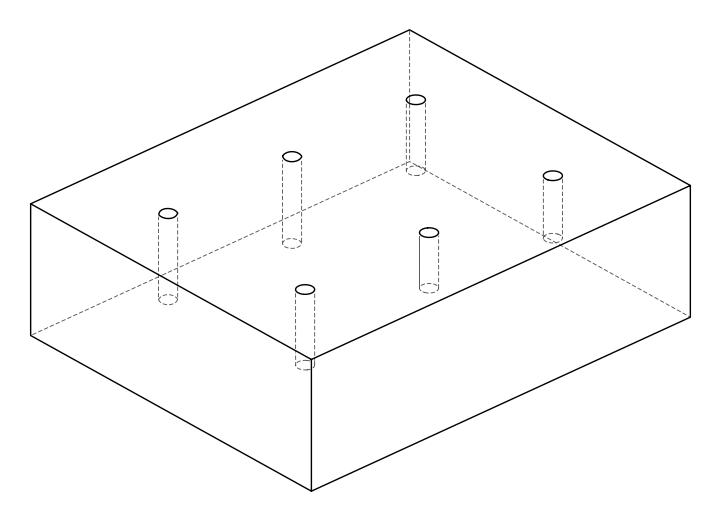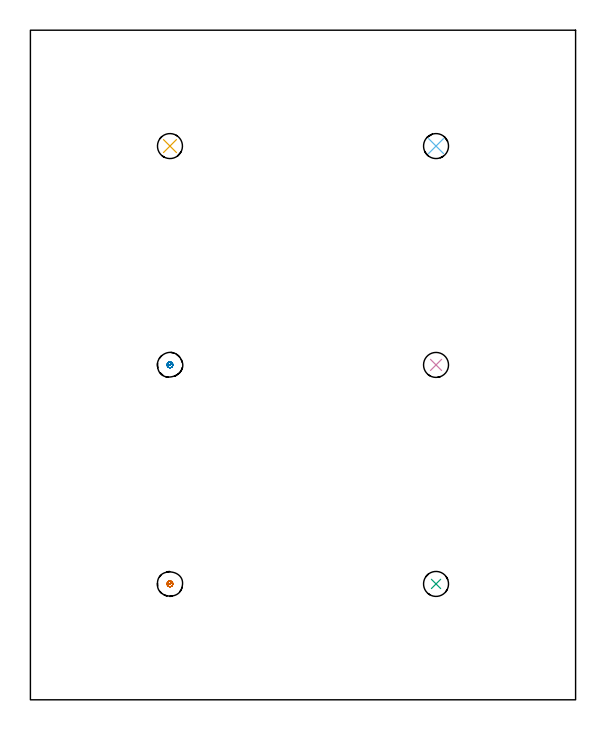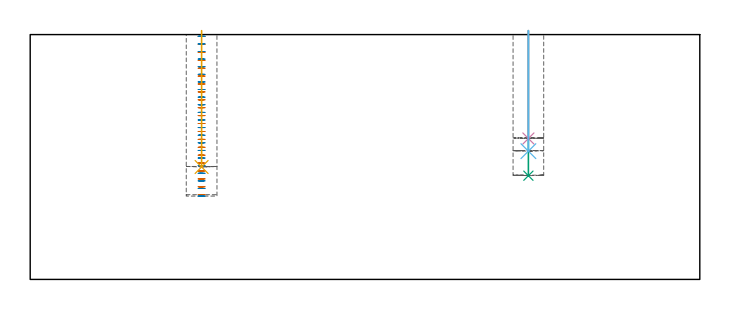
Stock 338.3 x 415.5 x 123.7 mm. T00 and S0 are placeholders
(PLAN: 6 operations, 1 tool changes, 4 min)
(1 MILL_BLIND_HOLE_FROM_SOLID_MATERIAL | STEP1POCKET | NXT0201_011 | Spiral | 1.42 min | 15262 mm3)
(2 MILL_BLIND_HOLE_FROM_SOLID_MATERIAL_1 | STEP1POCKET_2 | NXT0201_011 | Spiral | 1.49 min | 15395 mm3)
(3 INDEXABLE_INSERT_DRILL_BLIND_HOLE_FROM_SOLID | STEP1POCKET_1 | NXT0302_002 | 0.29 min | 13391 mm3)
(4 INDEXABLE_INSERT_DRILL_BLIND_HOLE_FROM_SOLID_1 | STEP1POCKET_3 | NXT0302_002 | 0.22 min | 9846 mm3)
(5 INDEXABLE_INSERT_DRILL_BLIND_HOLE_FROM_SOLID_2 | STEP1POCKET_4 | NXT0302_002 | 0.28 min | 12566 mm3)
(6 INDEXABLE_INSERT_DRILL_BLIND_HOLE_FROM_SOLID_3 | STEP1POCKET_5 | NXT0302_002 | 0.25 min | 11051 mm3)
(TOOL NXT0201_011 | ENDMILL 12mm [2P460-1200-NA 1630] | D12 FL38 Z6)
(TOOL NXT0302_002 | Index. Insert Drill 15.5mm [880-D1550L20-05] | D15.5 PA176 FL78 Z2)
(OP 1 MILL_BLIND_HOLE_FROM_SOLID_MATERIAL)
G17 G21 G94 G90
T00 M6
G54
G17 G0 G90 X86.6 Y71.9 S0 M3
G43 Z133.7 H1
Z122.705
G94 G3 X87.36 Y72.89 R0.787 F250.
X86.147 Y73.59 R0.99
X84.91 Y71.447 R1.75
X86.147 Y73.59 R-1.75
X85.528 Y72.519 R0.875
X86.6 Y71.9 R0.875
G0 Z118.71
G3 X87.36 Y72.89 R0.787
X86.147 Y73.59 R0.99
X84.91 Y71.447 R1.75
X86.147 Y73.59 R-1.75
X85.528 Y72.519 R0.875
X86.6 Y71.9 R0.875
G0 Z114.714
G3 X87.36 Y72.89 R0.787
X86.147 Y73.59 R0.99
X84.91 Y71.447 R1.75
X86.147 Y73.59 R-1.75
X85.528 Y72.519 R0.875
X86.6 Y71.9 R0.875
G0 Z110.719
G3 X87.36 Y72.89 R0.787
X86.147 Y73.59 R0.99
X84.91 Y71.447 R1.75
X86.147 Y73.59 R-1.75
X85.528 Y72.519 R0.875
X86.6 Y71.9 R0.875
G0 Z106.724
G3 X87.36 Y72.89 R0.787
X86.147 Y73.59 R0.99
X84.91 Y71.447 R1.75
X86.147 Y73.59 R-1.75
X85.528 Y72.519 R0.875
X86.6 Y71.9 R0.875
G0 Z102.729
G3 X87.36 Y72.89 R0.787
X86.147 Y73.59 R0.99
X84.91 Y71.447 R1.75
X86.147 Y73.59 R-1.75
X85.528 Y72.519 R0.875
X86.6 Y71.9 R0.875
G0 Z98.733
G3 X87.36 Y72.89 R0.787
X86.147 Y73.59 R0.99
X84.91 Y71.447 R1.75
X86.147 Y73.59 R-1.75
X85.528 Y72.519 R0.875
X86.6 Y71.9 R0.875
G0 Z94.738
G3 X87.36 Y72.89 R0.787
X86.147 Y73.59 R0.99
X84.91 Y71.447 R1.75
X86.147 Y73.59 R-1.75
X85.528 Y72.519 R0.875
X86.6 Y71.9 R0.875
G0 Z90.743
G3 X87.36 Y72.89 R0.787
X86.147 Y73.59 R0.99
X84.91 Y71.447 R1.75
X86.147 Y73.59 R-1.75
X85.528 Y72.519 R0.875
X86.6 Y71.9 R0.875
G0 Z86.748
G3 X87.36 Y72.89 R0.787
X86.147 Y73.59 R0.99
X84.91 Y71.447 R1.75
X86.147 Y73.59 R-1.75
X85.528 Y72.519 R0.875
X86.6 Y71.9 R0.875
G0 Z82.752
G3 X87.36 Y72.89 R0.787
X86.147 Y73.59 R0.99
X84.91 Y71.447 R1.75
X86.147 Y73.59 R-1.75
X85.528 Y72.519 R0.875
X86.6 Y71.9 R0.875
G0 Z78.757
G3 X87.36 Y72.89 R0.787
X86.147 Y73.59 R0.99
X84.91 Y71.447 R1.75
X86.147 Y73.59 R-1.75
X85.528 Y72.519 R0.875
X86.6 Y71.9 R0.875
G0 Z74.762
G3 X87.36 Y72.89 R0.787
X86.147 Y73.59 R0.99
X84.91 Y71.447 R1.75
X86.147 Y73.59 R-1.75
X85.528 Y72.519 R0.875
X86.6 Y71.9 R0.875
G0 Z70.767
G3 X87.36 Y72.89 R0.787
X86.147 Y73.59 R0.99
X84.91 Y71.447 R1.75
X86.147 Y73.59 R-1.75
X85.528 Y72.519 R0.875
X86.6 Y71.9 R0.875
G0 Z66.771
G3 X87.36 Y72.89 R0.787
X86.147 Y73.59 R0.99
X84.91 Y71.447 R1.75
X86.147 Y73.59 R-1.75
X85.528 Y72.519 R0.875
X86.6 Y71.9 R0.875
G0 Z62.776
G3 X87.36 Y72.89 R0.787
X86.147 Y73.59 R0.99
X84.91 Y71.447 R1.75
X86.147 Y73.59 R-1.75
X85.528 Y72.519 R0.875
X86.6 Y71.9 R0.875
G0 Z58.781
G3 X87.36 Y72.89 R0.787
X86.147 Y73.59 R0.99
X84.91 Y71.447 R1.75
X86.147 Y73.59 R-1.75
X85.528 Y72.519 R0.875
X86.6 Y71.9 R0.875
G0 Z54.786
G3 X87.36 Y72.89 R0.787
X86.147 Y73.59 R0.99
X84.91 Y71.447 R1.75
X86.147 Y73.59 R-1.75
X85.528 Y72.519 R0.875
X86.6 Y71.9 R0.875
G0 Z50.79
G3 X87.36 Y72.89 R0.787
X86.147 Y73.59 R0.99
X84.91 Y71.447 R1.75
X86.147 Y73.59 R-1.75
X85.528 Y72.519 R0.875
X86.6 Y71.9 R0.875
G0 Z46.795
G3 X87.36 Y72.89 R0.787
X86.147 Y73.59 R0.99
X84.91 Y71.447 R1.75
X86.147 Y73.59 R-1.75
X85.528 Y72.519 R0.875
X86.6 Y71.9 R0.875
G0 Z42.8
G3 X87.36 Y72.89 R0.787
X86.147 Y73.59 R0.99
X84.91 Y71.447 R1.75
X86.147 Y73.59 R-1.75
X85.528 Y72.519 R0.875
X86.6 Y71.9 R0.875
G0 Z133.7
M5
M2
(OP 2 MILL_BLIND_HOLE_FROM_SOLID_MATERIAL_1)
G17 G21 G94 G90
T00 M6
G54
G17 G0 G90 X86.6 Y207.8 S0 M3
G43 Z133.7 H1
Z122.855
G94 G3 X87.36 Y208.79 R0.787 F250.
X86.147 Y209.49 R0.99
X84.91 Y207.347 R1.75
X86.147 Y209.49 R-1.75
X85.528 Y208.419 R0.875
X86.6 Y207.8 R0.875
G0 Z119.009
G3 X87.36 Y208.79 R0.787
X86.147 Y209.49 R0.99
X84.91 Y207.347 R1.75
X86.147 Y209.49 R-1.75
X85.528 Y208.419 R0.875
X86.6 Y207.8 R0.875
G0 Z115.164
G3 X87.36 Y208.79 R0.787
X86.147 Y209.49 R0.99
X84.91 Y207.347 R1.75
X86.147 Y209.49 R-1.75
X85.528 Y208.419 R0.875
X86.6 Y207.8 R0.875
G0 Z111.318
G3 X87.36 Y208.79 R0.787
X86.147 Y209.49 R0.99
X84.91 Y207.347 R1.75
X86.147 Y209.49 R-1.75
X85.528 Y208.419 R0.875
X86.6 Y207.8 R0.875
G0 Z107.473
G3 X87.36 Y208.79 R0.787
X86.147 Y209.49 R0.99
X84.91 Y207.347 R1.75
X86.147 Y209.49 R-1.75
X85.528 Y208.419 R0.875
X86.6 Y207.8 R0.875
G0 Z103.627
G3 X87.36 Y208.79 R0.787
X86.147 Y209.49 R0.99
X84.91 Y207.347 R1.75
X86.147 Y209.49 R-1.75
X85.528 Y208.419 R0.875
X86.6 Y207.8 R0.875
G0 Z99.782
G3 X87.36 Y208.79 R0.787
X86.147 Y209.49 R0.99
X84.91 Y207.347 R1.75
X86.147 Y209.49 R-1.75
X85.528 Y208.419 R0.875
X86.6 Y207.8 R0.875
G0 Z95.936
G3 X87.36 Y208.79 R0.787
X86.147 Y209.49 R0.99
X84.91 Y207.347 R1.75
X86.147 Y209.49 R-1.75
X85.528 Y208.419 R0.875
X86.6 Y207.8 R0.875
G0 Z92.091
G3 X87.36 Y208.79 R0.787
X86.147 Y209.49 R0.99
X84.91 Y207.347 R1.75
X86.147 Y209.49 R-1.75
X85.528 Y208.419 R0.875
X86.6 Y207.8 R0.875
G0 Z88.245
G3 X87.36 Y208.79 R0.787
X86.147 Y209.49 R0.99
X84.91 Y207.347 R1.75
X86.147 Y209.49 R-1.75
X85.528 Y208.419 R0.875
X86.6 Y207.8 R0.875
G0 Z84.4
G3 X87.36 Y208.79 R0.787
X86.147 Y209.49 R0.99
X84.91 Y207.347 R1.75
X86.147 Y209.49 R-1.75
X85.528 Y208.419 R0.875
X86.6 Y207.8 R0.875
G0 Z80.555
G3 X87.36 Y208.79 R0.787
X86.147 Y209.49 R0.99
X84.91 Y207.347 R1.75
X86.147 Y209.49 R-1.75
X85.528 Y208.419 R0.875
X86.6 Y207.8 R0.875
G0 Z76.709
G3 X87.36 Y208.79 R0.787
X86.147 Y209.49 R0.99
X84.91 Y207.347 R1.75
X86.147 Y209.49 R-1.75
X85.528 Y208.419 R0.875
X86.6 Y207.8 R0.875
G0 Z72.864
G3 X87.36 Y208.79 R0.787
X86.147 Y209.49 R0.99
X84.91 Y207.347 R1.75
X86.147 Y209.49 R-1.75
X85.528 Y208.419 R0.875
X86.6 Y207.8 R0.875
G0 Z69.018
G3 X87.36 Y208.79 R0.787
X86.147 Y209.49 R0.99
X84.91 Y207.347 R1.75
X86.147 Y209.49 R-1.75
X85.528 Y208.419 R0.875
X86.6 Y207.8 R0.875
G0 Z65.173
G3 X87.36 Y208.79 R0.787
X86.147 Y209.49 R0.99
X84.91 Y207.347 R1.75
X86.147 Y209.49 R-1.75
X85.528 Y208.419 R0.875
X86.6 Y207.8 R0.875
G0 Z61.327
G3 X87.36 Y208.79 R0.787
X86.147 Y209.49 R0.99
X84.91 Y207.347 R1.75
X86.147 Y209.49 R-1.75
X85.528 Y208.419 R0.875
X86.6 Y207.8 R0.875
G0 Z57.482
G3 X87.36 Y208.79 R0.787
X86.147 Y209.49 R0.99
X84.91 Y207.347 R1.75
X86.147 Y209.49 R-1.75
X85.528 Y208.419 R0.875
X86.6 Y207.8 R0.875
G0 Z53.636
G3 X87.36 Y208.79 R0.787
X86.147 Y209.49 R0.99
X84.91 Y207.347 R1.75
X86.147 Y209.49 R-1.75
X85.528 Y208.419 R0.875
X86.6 Y207.8 R0.875
G0 Z49.791
G3 X87.36 Y208.79 R0.787
X86.147 Y209.49 R0.99
X84.91 Y207.347 R1.75
X86.147 Y209.49 R-1.75
X85.528 Y208.419 R0.875
X86.6 Y207.8 R0.875
G0 Z45.945
G3 X87.36 Y208.79 R0.787
X86.147 Y209.49 R0.99
X84.91 Y207.347 R1.75
X86.147 Y209.49 R-1.75
X85.528 Y208.419 R0.875
X86.6 Y207.8 R0.875
G0 Z42.1
G3 X87.36 Y208.79 R0.787
X86.147 Y209.49 R0.99
X84.91 Y207.347 R1.75
X86.147 Y209.49 R-1.75
X85.528 Y208.419 R0.875
X86.6 Y207.8 R0.875
G0 Z133.7
M5
M2
(OP 3 INDEXABLE_INSERT_DRILL_BLIND_HOLE_FROM_SOLID)
G17 G21 G94 G90
T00 M6
G54
G17 G0 G90 X251.7 Y71.9 S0 M3
G43 Z133.7 H1
G94 G81 G98 Z52.4 F250. R125.7
G80
M5
M2
(OP 4 INDEXABLE_INSERT_DRILL_BLIND_HOLE_FROM_SOLID_1)
G17 G21 G94 G90
T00 M6
G54
G17 G0 G90 X251.7 Y207.8 S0 M3
G43 Z133.7 H1
G94 G81 G98 Z71.2 F250. R125.7
G80
M5
M2
(OP 5 INDEXABLE_INSERT_DRILL_BLIND_HOLE_FROM_SOLID_2)
G17 G21 G94 G90
T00 M6
G54
G17 G0 G90 X86.6 Y343.6 S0 M3
G43 Z133.7 H1
G94 G81 G98 Z56.8 F250. R125.7
G80
M5
M2
(OP 6 INDEXABLE_INSERT_DRILL_BLIND_HOLE_FROM_SOLID_3)
G17 G21 G94 G90
T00 M6
G54
G17 G0 G90 X251.7 Y343.6 S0 M3
G43 Z133.7 H1
G94 G81 G98 Z64.8 F250. R125.7
G80
M5
M2
